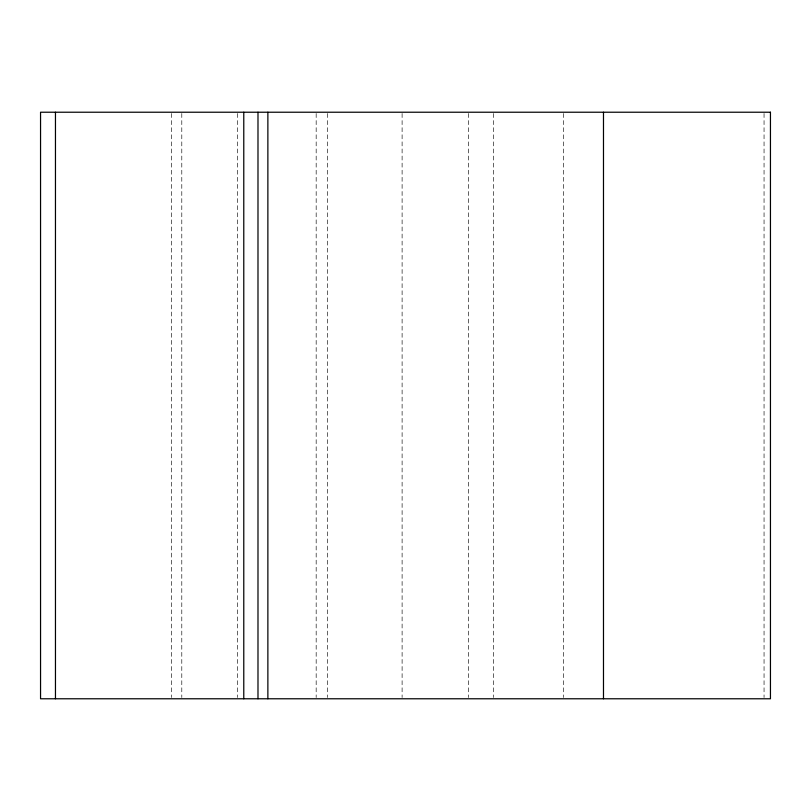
<?xml version="1.0" encoding="UTF-8"?>
<svg xmlns="http://www.w3.org/2000/svg" width="811" height="811" viewBox="0 0 811 811"><rect width="100%" height="100%" fill="white"/><g stroke="black" fill="none" stroke-linecap="round" stroke-linejoin="round"><path stroke-width="0.61" stroke-dasharray="4.05 3.04" d="M764.053 113.489L764.053 697.511M563.473 113.489L563.473 697.511M493.372 113.489L493.372 697.511M468.373 113.489L468.373 697.511M402.104 113.489L402.104 697.511M327.309 113.489L327.309 697.511M316.168 113.489L316.168 697.511M237.359 113.489L237.359 697.511M181.796 113.489L181.796 697.511M171.324 113.489L171.324 697.511"/><path stroke-width="1.22" d="M603.485 112.222L603.485 698.778M267.873 112.222L267.873 698.778M257.989 112.222L257.989 698.778M243.776 112.222L243.776 698.778M55.462 112.222L55.462 698.778M770.45 112.222L40.55 112.222L40.55 698.778L770.45 698.778L770.45 112.222"/></g></svg>
